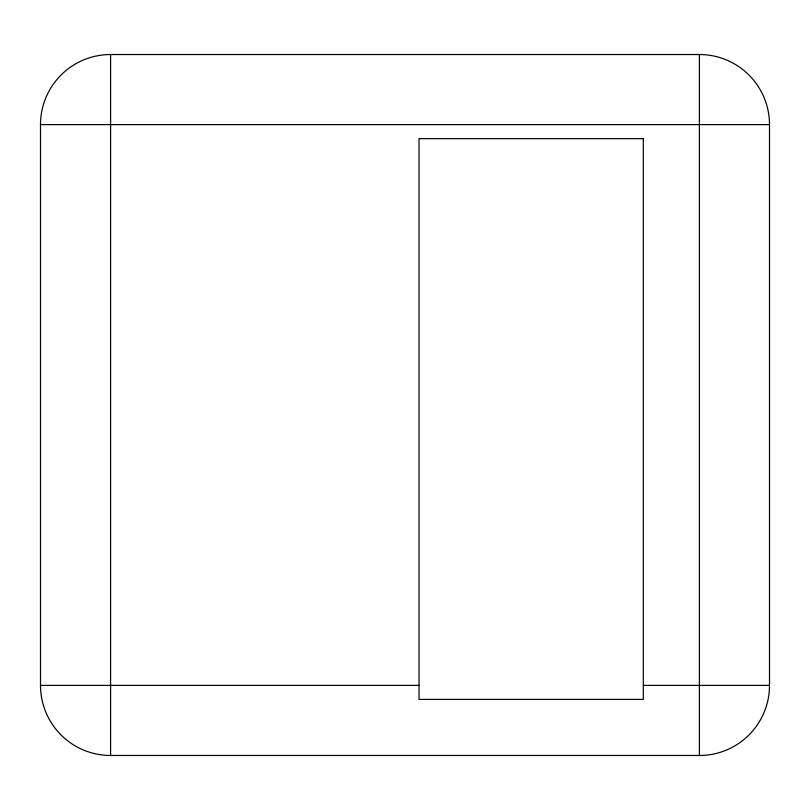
<?xml version="1.0" encoding="UTF-8"?>
<svg xmlns="http://www.w3.org/2000/svg" width="810" height="810" viewBox="0 0 810 810"><rect width="100%" height="100%" fill="white"/><g stroke="black" fill="none" stroke-linecap="round" stroke-linejoin="round"><path stroke-width="1.21" d="M110.595 54.523L699.405 54.523A70.095 70.095 0 0 1 769.5 124.618L769.5 685.381A70.095 70.095 0 0 1 699.405 755.477L110.595 755.477A70.095 70.095 0 0 1 40.5 685.381L40.5 124.618A70.095 70.095 0 0 1 110.595 54.523L110.595 755.477M40.5 124.618L769.5 124.618M40.5 685.381L419.023 685.381M643.322 685.381L769.5 685.381M699.405 54.523L699.405 755.477M643.322 138.631L419.023 138.631L419.023 699.405L643.322 699.405L643.322 138.631"/></g></svg>
